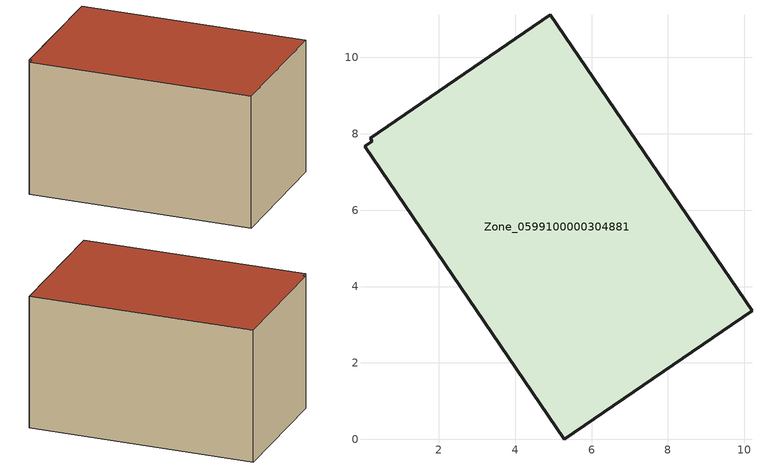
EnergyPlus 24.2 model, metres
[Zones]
Zone_0599100000304881
 floor ground (C_G): 0.06,7.67 0.26,7.81 0.2,7.89 4.92,11.12 10.2,3.37 5.29,0 z0
 wall outside (C_F): 10.2,3.37 4.92,11.12 0.2,7.89 0.26,7.81 0.06,7.67 5.29,0 10.2,3.37 z0:5.61
 roof outside (C_R): 0.26,7.81 0.06,7.67 5.29,0 10.2,3.37 4.92,11.12 0.2,7.89 z5.61
[BUILDING]
Pand.0599100000304881: North Axis=0; Terrain=City; Loads Convergence Tolerance Value=0.04; Temperature Convergence Tolerance Value=0.4; Solar Distribution=FullExterior; Maximum Number of Warmup Days=25; Minimum Number of Warmup Days=1
[Site:Location]
Rotterdam.The.Hague.AP_ZH_NLD Design_Conditions: Latitude=51.96; Longitude=4.45; Time Zone=1; Elevation=-4.5
[SITE:GROUNDTEMPERATURE:BUILDINGSURFACE]
18, 18, 18, 18, 18, 18, 18, 18, 18, 18, 18, 18
[MATERIAL] Thermal Absorptance=0.9; Solar Absorptance=0.7; Visible Absorptance=0.7
Name | Roughness | Thickness | Conductivity | Density | Specific Heat
G.TI.1946-1964 | MediumSmooth | 0.15 | 1 | 540 | 1210
F.TI.1946-1964 | Rough | 0.3 | 0.857143 | 1920 | 840
R.TI.1946-1964 | MediumRough | 0.2 | 0.277778 | 1500 | 1000
[CONSTRUCTION]
C_G: G.TI.1946-1964
C_F: F.TI.1946-1964
C_R: R.TI.1946-1964
[ZONE]
Zone_0599100000304881: Type=1; Multiplier=1; Ceiling Height=Autocalculate; Volume=Autocalculate; Floor Area=autocalculate; Part of Total Floor Area=Yes
[ZONEINFILTRATION:DESIGNFLOWRATE]
Infil_Zone_0599100000304881: Zone or ZoneList or Space or SpaceList=Zone_0599100000304881; Schedule=AlwaysOn; Design Flow Rate Calculation Method=Flow/Area; Flow Rate per Floor Area=0.003; Constant Term Coefficient=1; Temperature Term Coefficient=0; Velocity Term Coefficient=0; Velocity Squared Term Coefficient=0
[HVACTEMPLATE:ZONE:IDEALLOADSAIRSYSTEM]
Zone_0599100000304881: Maximum Heating Supply Air Temperature=50; Minimum Cooling Supply Air Temperature=13; Maximum Heating Supply Air Humidity Ratio=0.0156; Minimum Cooling Supply Air Humidity Ratio=0.0077; Heating Limit=NoLimit; Cooling Limit=NoLimit; Dehumidification Control Type=ConstantSensibleHeatRatio; Cooling Sensible Heat Ratio=0.7; Dehumidification Setpoint=60; Humidification Control Type=None; Humidification Setpoint=30; Outdoor Air Method=None; Outdoor Air Flow Rate per Person=0.00944; Outdoor Air Flow Rate per Zone Floor Area=0; Outdoor Air Flow Rate per Zone=0; Demand Controlled Ventilation Type=None; Outdoor Air Economizer Type=NoEconomizer; Heat Recovery Type=None; Sensible Heat Recovery Effectiveness=0.7; Latent Heat Recovery Effectiveness=0.65
[ZONECONTROL:THERMOSTAT]
ThermostatControl_Zone_0599100000304881: Zone or ZoneList=Zone_0599100000304881; Control Type Schedule=DualSetpointControlType; Control 1=Thermostat_Zone_0599100000304881; Temperature Difference Between Cutout And Setpoint=0
[THERMOSTATSETPOINT:DUALSETPOINT]
Thermostat_Zone_0599100000304881: Heating Setpoint Temperature Schedule=HeatingSetpoint_Zone_0599100000304881; Cooling Setpoint Temperature Schedule=CoolingSetpoint_Zone_0599100000304881
[SCHEDULE:COMPACT]
HeatingSetpoint_Zone_0599100000304881: Through: 12/31, For: AllDays, Until: 24:00, 21
CoolingSetpoint_Zone_0599100000304881: Through: 12/31, For: AllDays, Until: 24:00, 24
DualSetpointControlType: Through: 12/31, For: AllDays, Until: 24:00, 4
AlwaysOn: Through: 12/31, For: AllDays, Until: 24:00, 1
